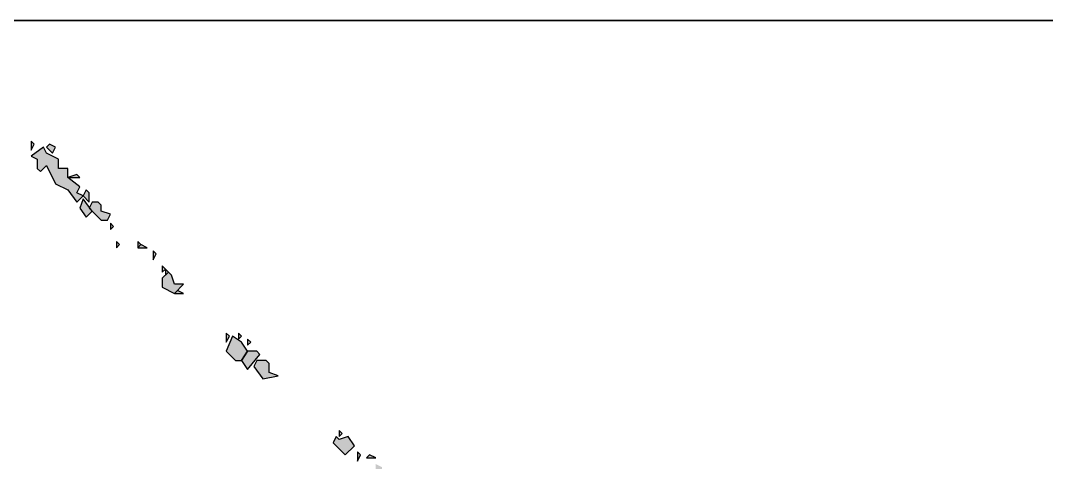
# Model space of a CAD drawing. Extents: x 1109697 to 1467097, y -139975 to 53891.
# Drawn here: x 1359849.3 to 1360079.5, y -128972.6 to -128873.3 of the extents above; entities that cross this region are included whole.
import ezdxf

# ---------------------------------------------------------------- set-up
doc = ezdxf.new("R2010")
doc.units = 0
doc.header["$LTSCALE"] = 1000
doc.header["$MEASUREMENT"] = 0
doc.layers.add('PUB_TEXT', color=7, linetype='Continuous')
doc.layers.add('图框', color=4, linetype='Continuous', lineweight=35)

# ---------------------------------------------------------------- blocks, each defined once
blk = doc.blocks.new('A$C59021D72')
at = {"linetype": 'Continuous'}
h = blk.add_hatch(color=256, dxfattribs=at)
h.paths.add_polyline_path([(1456.44, 489.84), (1455.87, 490.41), (1455.87, 489.27)])
h.paths.add_polyline_path([(1442.76, 502.95), (1442.19, 503.52), (1440.48, 503.52), (1439.91, 502.38), (1441.62, 500.1), (1444.47, 500.67), (1442.76, 501.24)])
h.paths.add_polyline_path([(1441.05, 504.66), (1440.48, 505.23), (1438.76, 505.23), (1437.62, 503.52), (1438.76, 501.81)])
h.paths.add_polyline_path([(1439.33, 506.94), (1438.76, 507.51), (1438.76, 506.37)])
h.paths.add_polyline_path([(1437.62, 506.94), (1435.91, 508.08), (1434.77, 505.23), (1436.48, 503.52), (1437.62, 503.52), (1438.76, 505.23)])
h.paths.add_polyline_path([(1437.62, 508.08), (1437.05, 508.65), (1437.05, 507.51)])
h.paths.add_polyline_path([(1435.34, 508.08), (1434.77, 508.65), (1434.77, 506.94)])
h.paths.add_polyline_path([(1426.79, 516.07), (1425.65, 516.64), (1425.08, 516.07)], flags=17)
h.paths.add_polyline_path([(1424.51, 519.49), (1423.94, 520.06), (1422.8, 518.92), (1422.8, 517.21), (1425.08, 516.07), (1426.79, 517.78), (1425.08, 517.78)])
h.paths.add_polyline_path([(1423.94, 520.06), (1423.37, 520.63), (1423.37, 519.49)])
h.paths.add_polyline_path([(1423.37, 520.63), (1422.8, 521.2), (1422.8, 520.06)])
h.paths.add_polyline_path([(1421.66, 523.48), (1421.09, 524.05), (1421.09, 522.34)])
h.paths.add_polyline_path([(1419.95, 524.62), (1418.81, 525.19), (1418.24, 524.62)])
h.paths.add_polyline_path([(1418.81, 525.19), (1418.24, 525.76), (1418.24, 524.62)])
h.paths.add_polyline_path([(1414.81, 525.19), (1414.24, 525.76), (1414.24, 524.62)])
h.paths.add_polyline_path([(1413.67, 528.61), (1413.1, 529.18), (1413.1, 528.04)])
h.paths.add_polyline_path([(1409.11, 530.89), (1409.68, 531.46), (1407.97, 533.74), (1407.4, 532.03), (1408.54, 530.32)])
h.paths.add_polyline_path([(1411.39, 532.6), (1410.82, 533.17), (1409.68, 533.17), (1409.11, 532.03), (1411.39, 529.75), (1412.53, 529.75), (1413.1, 530.89), (1411.39, 531.46)])
h.paths.add_polyline_path([(1409.11, 534.89), (1408.54, 535.46), (1407.97, 534.31), (1409.11, 533.17)])
h.paths.add_polyline_path([(1407.4, 537.74), (1406.83, 538.31), (1405.12, 537.74)], flags=17)
h.paths.add_polyline_path([(1401.13, 542.3), (1400.56, 543.44), (1398.28, 541.73), (1399.42, 541.16), (1399.42, 539.45), (1399.99, 538.88), (1401.13, 540.02), (1402.84, 536.6), (1405.12, 535.46), (1406.83, 533.17), (1407.97, 534.31), (1406.83, 534.89), (1407.4, 536.03), (1405.12, 537.74), (1405.12, 539.45), (1403.41, 539.45), (1403.41, 541.16)])
h.paths.add_polyline_path([(1402.84, 543.44), (1401.7, 544.01), (1401.13, 543.44), (1402.27, 542.3)])
h.paths.add_polyline_path([(1398.85, 544.01), (1398.28, 544.58), (1398.28, 542.87)])
h = blk.add_hatch(color=256, dxfattribs=at)
h.paths.add_polyline_path([(1468.99, 476.15), (1468.42, 476.72), (1468.42, 475.58)])
h.paths.add_polyline_path([(1468.42, 476.72), (1467.85, 477.29), (1467.85, 476.15)], flags=17)
h.paths.add_polyline_path([(1470.7, 477.29), (1470.13, 477.86), (1470.13, 476.72)])
h.paths.add_polyline_path([(1469.56, 479.57), (1468.99, 480.14), (1467.85, 479), (1468.99, 477.29)])
h.paths.add_polyline_path([(1467.28, 480.71), (1466.71, 481.28), (1463.86, 480.71), (1464.43, 478.43), (1466.14, 479.57), (1465, 478.43), (1466.14, 477.86), (1466.14, 476.15), (1468.42, 478.43), (1467.28, 479)])
h.paths.add_polyline_path([(1465.57, 482.42), (1465, 482.99), (1463.29, 481.28), (1465.57, 481.28)])
h.paths.add_polyline_path([(1463.86, 483.56), (1462.71, 484.13), (1462.71, 481.85), (1463.86, 482.42)])
h.paths.add_polyline_path([(1462.71, 485.27), (1461.57, 485.84), (1461, 485.27)])
h.paths.add_polyline_path([(1459.86, 485.84), (1459.29, 486.41), (1459.29, 484.7)])
h.paths.add_polyline_path([(1455.87, 488.7), (1455.3, 489.27), (1454.73, 488.13), (1457.01, 485.84), (1458.72, 487.56), (1457.58, 489.27)])
at = {"linetype": 'Continuous', "elevation": 0}
for points in [[(1398.85, 544.01), (1398.28, 544.58), (1398.28, 542.87), (1398.85, 544.01)], [(1401.13, 542.3), (1400.56, 543.44), (1398.28, 541.73), (1399.42, 541.16), (1399.42, 539.45), (1399.99, 538.88), (1401.13, 540.02), (1402.84, 536.6), (1405.12, 535.46), (1406.83, 533.17), (1407.97, 534.31), (1406.83, 534.89), (1407.4, 536.03), (1405.12, 537.74), (1405.12, 539.45), (1403.41, 539.45), (1403.41, 541.16), (1401.13, 542.3)], [(1402.84, 543.44), (1401.7, 544.01), (1401.13, 543.44), (1402.27, 542.3), (1402.84, 543.44)], [(1407.4, 537.74), (1406.83, 538.31), (1405.12, 537.74), (1407.4, 537.74)], [(1409.11, 534.89), (1408.54, 535.46), (1407.97, 534.31), (1409.11, 533.17), (1409.11, 534.89)], [(1409.11, 530.89), (1409.68, 531.46), (1407.97, 533.74), (1407.4, 532.03), (1408.54, 530.32), (1409.11, 530.89)], [(1411.39, 532.6), (1410.82, 533.17), (1409.68, 533.17), (1409.11, 532.03), (1411.39, 529.75), (1412.53, 529.75), (1413.1, 530.89), (1411.39, 531.46), (1411.39, 532.6)], [(1413.67, 528.61), (1413.1, 529.18), (1413.1, 528.04), (1413.67, 528.61)], [(1414.81, 525.19), (1414.24, 525.76), (1414.24, 524.62), (1414.81, 525.19)], [(1418.81, 525.19), (1418.24, 525.76), (1418.24, 524.62), (1418.81, 525.19)], [(1419.95, 524.62), (1418.81, 525.19), (1418.24, 524.62), (1419.95, 524.62)], [(1421.66, 523.48), (1421.09, 524.05), (1421.09, 522.34), (1421.66, 523.48)], [(1423.37, 520.63), (1422.8, 521.2), (1422.8, 520.06), (1423.37, 520.63)], [(1424.51, 519.49), (1423.94, 520.06), (1422.8, 518.92), (1422.8, 517.21), (1425.08, 516.07), (1426.79, 517.78), (1425.08, 517.78), (1424.51, 519.49)], [(1423.94, 520.06), (1423.37, 520.63), (1423.37, 519.49), (1423.94, 520.06)], [(1426.79, 516.07), (1425.65, 516.64), (1425.08, 516.07), (1426.79, 516.07)], [(1435.34, 508.08), (1434.77, 508.65), (1434.77, 506.94), (1435.34, 508.08)], [(1437.62, 508.08), (1437.05, 508.65), (1437.05, 507.51), (1437.62, 508.08)], [(1437.62, 506.94), (1435.91, 508.08), (1434.77, 505.23), (1436.48, 503.52), (1437.62, 503.52), (1438.76, 505.23), (1437.62, 506.94)], [(1439.33, 506.94), (1438.76, 507.51), (1438.76, 506.37), (1439.33, 506.94)], [(1441.05, 504.66), (1440.48, 505.23), (1438.76, 505.23), (1437.62, 503.52), (1438.76, 501.81), (1441.05, 504.66)], [(1442.76, 502.95), (1442.19, 503.52), (1440.48, 503.52), (1439.91, 502.38), (1441.62, 500.1), (1444.47, 500.67), (1442.76, 501.24), (1442.76, 502.95)], [(1455.87, 488.7), (1455.3, 489.27), (1454.73, 488.13), (1457.01, 485.84), (1458.72, 487.56), (1457.58, 489.27), (1455.87, 488.7)], [(1456.44, 489.84), (1455.87, 490.41), (1455.87, 489.27), (1456.44, 489.84)], [(1459.86, 485.84), (1459.29, 486.41), (1459.29, 484.7), (1459.86, 485.84)], [(1462.71, 485.27), (1461.57, 485.84), (1461, 485.27), (1462.71, 485.27)]]:
    blk.add_lwpolyline(points, dxfattribs=at)
blk = doc.blocks.new('图签01')
at = {"layer": '图框', "color": 4}
blk.add_line((1793883, 92864.53), (1797883, 92864.53), dxfattribs=at)
at = {"layer": 'PUB_TEXT', "xscale": 1.2, "yscale": 1.2, "zscale": 1.2}
blk.add_blockref('A$C59021D72', (1795059.75, 92183.97, 0), dxfattribs=at)

msp = doc.modelspace()

# ---------------------------------------------------------------- block references
at = {"layer": 'PUB_TEXT'}
msp.add_blockref('图签01', (-436886, -221737.84), dxfattribs=at)

doc.saveas('drawing.dxf')
